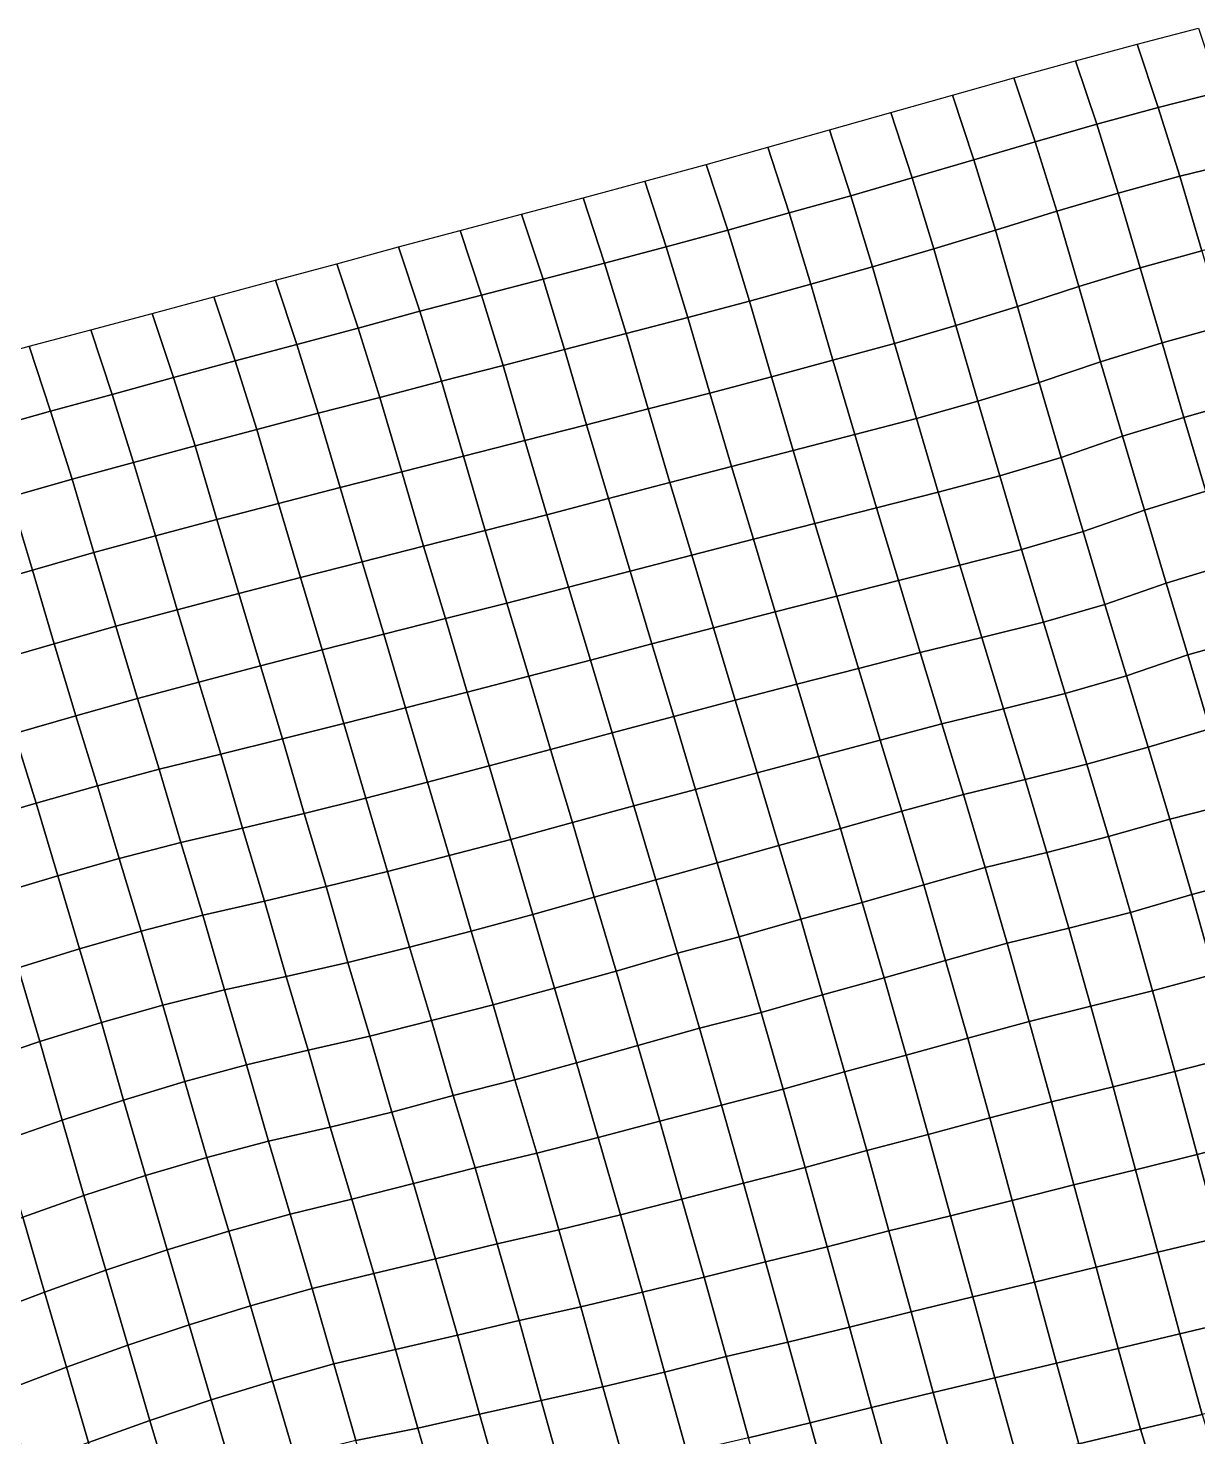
# Model space of a CAD drawing. Header units: metres. Extents: x -3.3 to 4.89, y 0.03 to 5.41.
# Drawn here: x -1.735 to 0.741, y 1.567 to 4.551 of the extents above; entities that cross this region are included whole.
import ezdxf

# ---------------------------------------------------------------- set-up
doc = ezdxf.new("R2010")
doc.units = ezdxf.units.M

msp = doc.modelspace()

# ---------------------------------------------------------------- linework, layer by layer
at = {"layer": 'A2'}
for points in [[(0.61264, 4.51692, -7.02359), (0.74304, 4.55098, -7.05028), (0.78814, 4.41581, -7.0104), (0.65768, 4.38278, -6.98243)], [(0.4823, 4.48174, -6.9983), (0.61264, 4.51692, -7.02359), (0.65768, 4.38278, -6.98243), (0.52735, 4.34743, -6.95735)], [(0.35202, 4.44552, -6.97428), (0.4823, 4.48174, -6.9983), (0.52735, 4.34743, -6.95735), (0.39712, 4.3101, -6.93472)], [(0.22174, 4.40923, -6.95038), (0.35202, 4.44552, -6.97428), (0.39712, 4.3101, -6.93472), (0.26693, 4.27225, -6.91274)], [(0.09148, 4.3725, -6.92701), (0.22174, 4.40923, -6.95038), (0.26693, 4.27225, -6.91274), (0.13675, 4.23397, -6.8913)], [(0.65768, 4.38278, -6.98243), (0.78814, 4.41581, -7.0104), (0.83383, 4.26955, -6.98432), (0.70334, 4.23712, -6.9556)], [(-0.03875, 4.33534, -6.90417), (0.09148, 4.3725, -6.92701), (0.13675, 4.23397, -6.8913), (0.00656, 4.19613, -6.86932)], [(0.52735, 4.34743, -6.95735), (0.65768, 4.38278, -6.98243), (0.70334, 4.23712, -6.9556), (0.57302, 4.2016, -6.93073)], [(-0.16902, 4.2987, -6.8807), (-0.03875, 4.33534, -6.90417), (0.00656, 4.19613, -6.86932), (-0.1237, 4.15949, -6.84584)], [(0.39712, 4.3101, -6.93472), (0.52735, 4.34743, -6.95735), (0.57302, 4.2016, -6.93073), (0.44286, 4.16298, -6.90971)], [(-0.29928, 4.26205, -6.85722), (-0.16902, 4.2987, -6.8807), (-0.1237, 4.15949, -6.84584), (-0.25397, 4.12284, -6.82236)], [(0.26693, 4.27225, -6.91274), (0.39712, 4.3101, -6.93472), (0.44286, 4.16298, -6.90971), (0.31278, 4.12298, -6.89041)], [(0.13675, 4.23397, -6.8913), (0.26693, 4.27225, -6.91274), (0.31278, 4.12298, -6.89041), (0.18268, 4.08333, -6.87068)], [(0.70334, 4.23712, -6.9556), (0.83383, 4.26955, -6.98432), (0.88016, 4.11134, -6.97311), (0.74965, 4.07934, -6.94386)], [(-0.4296, 4.22653, -6.83235), (-0.29928, 4.26205, -6.85722), (-0.25397, 4.12284, -6.82236), (-0.38431, 4.08766, -6.79707)], [(-0.55995, 4.19161, -6.80673), (-0.4296, 4.22653, -6.83235), (-0.38431, 4.08766, -6.79707), (-0.51468, 4.05308, -6.77102)], [(0.00656, 4.19613, -6.86932), (0.13675, 4.23397, -6.8913), (0.18268, 4.08333, -6.87068), (0.0525, 4.04522, -6.84902)], [(0.57302, 4.2016, -6.93073), (0.70334, 4.23712, -6.9556), (0.74965, 4.07934, -6.94386), (0.61934, 4.04347, -6.91941)], [(-0.69033, 4.15711, -6.78058), (-0.55995, 4.19161, -6.80673), (-0.51468, 4.05308, -6.77102), (-0.64508, 4.01902, -6.74434)], [(-0.1237, 4.15949, -6.84584), (0.00656, 4.19613, -6.86932), (0.0525, 4.04522, -6.84902), (-0.07779, 4.00901, -6.825)], [(0.44286, 4.16298, -6.90971), (0.57302, 4.2016, -6.93073), (0.61934, 4.04347, -6.91941), (0.48926, 4.00356, -6.9)], [(-0.82071, 4.12262, -6.75443), (-0.69033, 4.15711, -6.78058), (-0.64508, 4.01902, -6.74434), (-0.77549, 3.98513, -6.71743)], [(-0.25397, 4.12284, -6.82236), (-0.1237, 4.15949, -6.84584), (-0.07779, 4.00901, -6.825), (-0.20808, 3.97289, -6.80088)], [(0.31278, 4.12298, -6.89041), (0.44286, 4.16298, -6.90971), (0.48926, 4.00356, -6.9), (0.35929, 3.96141, -6.88337)], [(-0.95107, 4.08796, -6.72849), (-0.82071, 4.12262, -6.75443), (-0.77549, 3.98513, -6.71743), (-0.90589, 3.95115, -6.69064)], [(-0.38431, 4.08766, -6.79707), (-0.25397, 4.12284, -6.82236), (-0.20808, 3.97289, -6.80088), (-0.33845, 3.93822, -6.77495)], [(0.18268, 4.08333, -6.87068), (0.31278, 4.12298, -6.89041), (0.35929, 3.96141, -6.88337), (0.22923, 3.92107, -6.8645)], [(-1.08137, 4.052, -6.70416), (-0.95107, 4.08796, -6.72849), (-0.90589, 3.95115, -6.69064), (-1.03622, 3.9158, -6.66556)], [(-0.51468, 4.05308, -6.77102), (-0.38431, 4.08766, -6.79707), (-0.33845, 3.93822, -6.77495), (-0.46884, 3.90407, -6.74837)], [(0.0525, 4.04522, -6.84902), (0.18268, 4.08333, -6.87068), (0.22923, 3.92107, -6.8645), (0.09903, 3.88323, -6.84252)], [(0.61934, 4.04347, -6.91941), (0.74965, 4.07934, -6.94386), (0.79601, 3.92044, -6.9335), (0.66573, 3.88414, -6.9096)], [(-1.21172, 4.01691, -6.67875), (-1.08137, 4.052, -6.70416), (-1.03622, 3.9158, -6.66556), (-1.16659, 3.88122, -6.63951)], [(-0.64508, 4.01902, -6.74434), (-0.51468, 4.05308, -6.77102), (-0.46884, 3.90407, -6.74837), (-0.59925, 3.87018, -6.72146)], [(-0.07779, 4.00901, -6.825), (0.0525, 4.04522, -6.84902), (0.09903, 3.88323, -6.84252), (-0.03129, 3.8477, -6.81765)], [(0.48926, 4.00356, -6.9), (0.61934, 4.04347, -6.91941), (0.66573, 3.88414, -6.9096), (0.53564, 3.84431, -6.89008)], [(-1.34206, 3.98173, -6.65346), (-1.21172, 4.01691, -6.67875), (-1.16659, 3.88122, -6.63951), (-1.29694, 3.84613, -6.61411)], [(-0.77549, 3.98513, -6.71743), (-0.64508, 4.01902, -6.74434), (-0.59925, 3.87018, -6.72146), (-0.72968, 3.83663, -6.69414)], [(-0.20808, 3.97289, -6.80088), (-0.07779, 4.00901, -6.825), (-0.03129, 3.8477, -6.81765), (-0.16162, 3.81226, -6.79267)], [(0.35929, 3.96141, -6.88337), (0.48926, 4.00356, -6.9), (0.53564, 3.84431, -6.89008), (0.40577, 3.80045, -6.87559)], [(-1.4724, 3.94663, -6.62805), (-1.34206, 3.98173, -6.65346), (-1.29694, 3.84613, -6.61411), (-1.42727, 3.81069, -6.58913)], [(-0.90589, 3.95115, -6.69064), (-0.77549, 3.98513, -6.71743), (-0.72968, 3.83663, -6.69414), (-0.86012, 3.80335, -6.66649)], [(-0.33845, 3.93822, -6.77495), (-0.20808, 3.97289, -6.80088), (-0.16162, 3.81226, -6.79267), (-0.29201, 3.77812, -6.76609)], [(-1.60276, 3.91171, -6.60243), (-1.4724, 3.94663, -6.62805), (-1.42727, 3.81069, -6.58913), (-1.55759, 3.77525, -6.56416)], [(-1.03622, 3.9158, -6.66556), (-0.90589, 3.95115, -6.69064), (-0.86012, 3.80335, -6.66649), (-0.9905, 3.76885, -6.64033)], [(0.22923, 3.92107, -6.8645), (0.35929, 3.96141, -6.88337), (0.40577, 3.80045, -6.87559), (0.27567, 3.7608, -6.85586)], [(-1.73312, 3.87705, -6.5765), (-1.60276, 3.91171, -6.60243), (-1.55759, 3.77525, -6.56416), (-1.68791, 3.73973, -6.53929)], [(-1.16659, 3.88122, -6.63951), (-1.03622, 3.9158, -6.66556), (-0.9905, 3.76885, -6.64033), (-1.12091, 3.73513, -6.61322)], [(-0.46884, 3.90407, -6.74837), (-0.33845, 3.93822, -6.77495), (-0.29201, 3.77812, -6.76609), (-0.42243, 3.74431, -6.73908)], [(0.09903, 3.88323, -6.84252), (0.22923, 3.92107, -6.8645), (0.27567, 3.7608, -6.85586), (0.14539, 3.72441, -6.83206)], [(0.66573, 3.88414, -6.9096), (0.79601, 3.92044, -6.9335), (0.84228, 3.76351, -6.92069), (0.71203, 3.72653, -6.89764)], [(-1.29694, 3.84613, -6.61411), (-1.16659, 3.88122, -6.63951), (-1.12091, 3.73513, -6.61322), (-1.2513, 3.70081, -6.58685)], [(-0.59925, 3.87018, -6.72146), (-0.46884, 3.90407, -6.74837), (-0.42243, 3.74431, -6.73908), (-0.55285, 3.71076, -6.71175)], [(-0.03129, 3.8477, -6.81765), (0.09903, 3.88323, -6.84252), (0.14539, 3.72441, -6.83206), (0.01499, 3.69052, -6.80516)], [(0.53564, 3.84431, -6.89008), (0.66573, 3.88414, -6.9096), (0.71203, 3.72653, -6.89764), (0.58196, 3.68644, -6.87844)], [(-1.86344, 3.84135, -6.55184), (-1.73312, 3.87705, -6.5765), (-1.68791, 3.73973, -6.53929), (-1.81817, 3.70291, -6.51603)], [(-0.72968, 3.83663, -6.69414), (-0.59925, 3.87018, -6.72146), (-0.55285, 3.71076, -6.71175), (-0.6833, 3.67748, -6.6841)], [(-1.42727, 3.81069, -6.58913), (-1.29694, 3.84613, -6.61411), (-1.2513, 3.70081, -6.58685), (-1.38166, 3.66606, -6.56102)], [(-0.86012, 3.80335, -6.66649), (-0.72968, 3.83663, -6.69414), (-0.6833, 3.67748, -6.6841), (-0.81376, 3.64462, -6.65592)], [(-0.16162, 3.81226, -6.79267), (-0.03129, 3.8477, -6.81765), (0.01499, 3.69052, -6.80516), (-0.11541, 3.65637, -6.77858)], [(0.40577, 3.80045, -6.87559), (0.53564, 3.84431, -6.89008), (0.58196, 3.68644, -6.87844), (0.45214, 3.64155, -6.86524)], [(-1.55759, 3.77525, -6.56416), (-1.42727, 3.81069, -6.58913), (-1.38166, 3.66606, -6.56102), (-1.51201, 3.63097, -6.53562)], [(-0.9905, 3.76885, -6.64033), (-0.86012, 3.80335, -6.66649), (-0.81376, 3.64462, -6.65592), (-0.94417, 3.61081, -6.62891)], [(-0.29201, 3.77812, -6.76609), (-0.16162, 3.81226, -6.79267), (-0.11541, 3.65637, -6.77858), (-0.24581, 3.62231, -6.75189)], [(0.27567, 3.7608, -6.85586), (0.40577, 3.80045, -6.87559), (0.45214, 3.64155, -6.86524), (0.32201, 3.6025, -6.84475)], [(-1.68791, 3.73973, -6.53929), (-1.55759, 3.77525, -6.56416), (-1.51201, 3.63097, -6.53562), (-1.64233, 3.59544, -6.51075)], [(-1.12091, 3.73513, -6.61322), (-0.9905, 3.76885, -6.64033), (-0.94417, 3.61081, -6.62891), (-1.07462, 3.57769, -6.60105)], [(-0.42243, 3.74431, -6.73908), (-0.29201, 3.77812, -6.76609), (-0.24581, 3.62231, -6.75189), (-0.37622, 3.58851, -6.72488)], [(0.14539, 3.72441, -6.83206), (0.27567, 3.7608, -6.85586), (0.32201, 3.6025, -6.84475), (0.19164, 3.56775, -6.81892)], [(0.71203, 3.72653, -6.89764), (0.84228, 3.76351, -6.92069), (0.88852, 3.60685, -6.90756), (0.75827, 3.57003, -6.88429)], [(-1.81817, 3.70291, -6.51603), (-1.68791, 3.73973, -6.53929), (-1.64233, 3.59544, -6.51075), (-1.77257, 3.55837, -6.48781)], [(-1.2513, 3.70081, -6.58685), (-1.12091, 3.73513, -6.61322), (-1.07462, 3.57769, -6.60105), (-1.20504, 3.54398, -6.57393)], [(-0.55285, 3.71076, -6.71175), (-0.42243, 3.74431, -6.73908), (-0.37622, 3.58851, -6.72488), (-0.50662, 3.55436, -6.6983)], [(-1.38166, 3.66606, -6.56102), (-1.2513, 3.70081, -6.58685), (-1.20504, 3.54398, -6.57393), (-1.33544, 3.50983, -6.54735)], [(-0.6833, 3.67748, -6.6841), (-0.55285, 3.71076, -6.71175), (-0.50662, 3.55436, -6.6983), (-0.63702, 3.52038, -6.6715)], [(0.01499, 3.69052, -6.80516), (0.14539, 3.72441, -6.83206), (0.19164, 3.56775, -6.81892), (0.06118, 3.5348, -6.79084)], [(0.58196, 3.68644, -6.87844), (0.71203, 3.72653, -6.89764), (0.75827, 3.57003, -6.88429), (0.62821, 3.52969, -6.86541)], [(-0.81376, 3.64462, -6.65592), (-0.6833, 3.67748, -6.6841), (-0.63702, 3.52038, -6.6715), (-0.76745, 3.48683, -6.64418)], [(-0.11541, 3.65637, -6.77858), (0.01499, 3.69052, -6.80516), (0.06118, 3.5348, -6.79084), (-0.06927, 3.50169, -6.76298)], [(0.45214, 3.64155, -6.86524), (0.58196, 3.68644, -6.87844), (0.62821, 3.52969, -6.86541), (0.4984, 3.48454, -6.85253)], [(-1.51201, 3.63097, -6.53562), (-1.38166, 3.66606, -6.56102), (-1.33544, 3.50983, -6.54735), (-1.46581, 3.47525, -6.52131)], [(-0.94417, 3.61081, -6.62891), (-0.81376, 3.64462, -6.65592), (-0.76745, 3.48683, -6.64418), (-0.89789, 3.45346, -6.61663)], [(-0.24581, 3.62231, -6.75189), (-0.11541, 3.65637, -6.77858), (-0.06927, 3.50169, -6.76298), (-0.19971, 3.4684, -6.73533)], [(0.32201, 3.6025, -6.84475), (0.45214, 3.64155, -6.86524), (0.4984, 3.48454, -6.85253), (0.36822, 3.44652, -6.83076)], [(-1.64233, 3.59544, -6.51075), (-1.51201, 3.63097, -6.53562), (-1.46581, 3.47525, -6.52131), (-1.59615, 3.43998, -6.49612)], [(-1.07462, 3.57769, -6.60105), (-0.94417, 3.61081, -6.62891), (-0.89789, 3.45346, -6.61663), (-1.02836, 3.42069, -6.58834)], [(-0.37622, 3.58851, -6.72488), (-0.24581, 3.62231, -6.75189), (-0.19971, 3.4684, -6.73533), (-0.33013, 3.43468, -6.70821)], [(-1.77257, 3.55837, -6.48781), (-1.64233, 3.59544, -6.51075), (-1.59615, 3.43998, -6.49612), (-1.72638, 3.40291, -6.47317)], [(-0.50662, 3.55436, -6.6983), (-0.37622, 3.58851, -6.72488), (-0.33013, 3.43468, -6.70821), (-0.46051, 3.40036, -6.68185)], [(0.19164, 3.56775, -6.81892), (0.32201, 3.6025, -6.84475), (0.36822, 3.44652, -6.83076), (0.23778, 3.41306, -6.80333)], [(-1.9028, 3.52113, -6.46508), (-1.77257, 3.55837, -6.48781), (-1.72638, 3.40291, -6.47317), (-1.8566, 3.36541, -6.45077)], [(-1.20504, 3.54398, -6.57393), (-1.07462, 3.57769, -6.60105), (-1.02836, 3.42069, -6.58834), (-1.15879, 3.38731, -6.5608)], [(-0.63702, 3.52038, -6.6715), (-0.50662, 3.55436, -6.6983), (-0.46051, 3.40036, -6.68185), (-0.59092, 3.36647, -6.65495)], [(0.06118, 3.5348, -6.79084), (0.19164, 3.56775, -6.81892), (0.23778, 3.41306, -6.80333), (0.10729, 3.38072, -6.7745)], [(0.62821, 3.52969, -6.86541), (0.75827, 3.57003, -6.88429), (0.80445, 3.41474, -6.86945), (0.67432, 3.37552, -6.84918)], [(-1.33544, 3.50983, -6.54735), (-1.20504, 3.54398, -6.57393), (-1.15879, 3.38731, -6.5608), (-1.2892, 3.35342, -6.5339)], [(-0.06927, 3.50169, -6.76298), (0.06118, 3.5348, -6.79084), (0.10729, 3.38072, -6.7745), (-0.02317, 3.34777, -6.74642)], [(0.4984, 3.48454, -6.85253), (0.62821, 3.52969, -6.86541), (0.67432, 3.37552, -6.84918), (0.54452, 3.33028, -6.8364)], [(-1.46581, 3.47525, -6.52131), (-1.33544, 3.50983, -6.54735), (-1.2892, 3.35342, -6.5339), (-1.41959, 3.3191, -6.50753)], [(-0.76745, 3.48683, -6.64418), (-0.63702, 3.52038, -6.6715), (-0.59092, 3.36647, -6.65495), (-0.72137, 3.33326, -6.62719)], [(-0.19971, 3.4684, -6.73533), (-0.06927, 3.50169, -6.76298), (-0.02317, 3.34777, -6.74642), (-0.15362, 3.31474, -6.71845)], [(-1.59615, 3.43998, -6.49612), (-1.46581, 3.47525, -6.52131), (-1.41959, 3.3191, -6.50753), (-1.54994, 3.28409, -6.48202)], [(-0.89789, 3.45346, -6.61663), (-0.76745, 3.48683, -6.64418), (-0.72137, 3.33326, -6.62719), (-0.85182, 3.30023, -6.59922)], [(-0.33013, 3.43468, -6.70821), (-0.19971, 3.4684, -6.73533), (-0.15362, 3.31474, -6.71845), (-0.28404, 3.28094, -6.69144)], [(0.36822, 3.44652, -6.83076), (0.4984, 3.48454, -6.85253), (0.54452, 3.33028, -6.8364), (0.4143, 3.29295, -6.81378)], [(-1.72638, 3.40291, -6.47317), (-1.59615, 3.43998, -6.49612), (-1.54994, 3.28409, -6.48202), (-1.68018, 3.24702, -6.45908)], [(-1.02836, 3.42069, -6.58834), (-0.89789, 3.45346, -6.61663), (-0.85182, 3.30023, -6.59922), (-0.98228, 3.2672, -6.57125)], [(-0.46051, 3.40036, -6.68185), (-0.33013, 3.43468, -6.70821), (-0.28404, 3.28094, -6.69144), (-0.41442, 3.24653, -6.66518)], [(0.23778, 3.41306, -6.80333), (0.36822, 3.44652, -6.83076), (0.4143, 3.29295, -6.81378), (0.28383, 3.26018, -6.78549)], [(-1.8566, 3.36541, -6.45077), (-1.72638, 3.40291, -6.47317), (-1.68018, 3.24702, -6.45908), (-1.81038, 3.20934, -6.43688)], [(-1.15879, 3.38731, -6.5608), (-1.02836, 3.42069, -6.58834), (-0.98228, 3.2672, -6.57125), (-1.11272, 3.23383, -6.5437)], [(0.10729, 3.38072, -6.7745), (0.23778, 3.41306, -6.80333), (0.28383, 3.26018, -6.78549), (0.15332, 3.22818, -6.75623)], [(0.67432, 3.37552, -6.84918), (0.80445, 3.41474, -6.86945), (0.85057, 3.26048, -6.85332), (0.72034, 3.22315, -6.83069)], [(-1.2892, 3.35342, -6.5339), (-1.15879, 3.38731, -6.5608), (-1.11272, 3.23383, -6.5437), (-1.24313, 3.19994, -6.5168)], [(-0.59092, 3.36647, -6.65495), (-0.46051, 3.40036, -6.68185), (-0.41442, 3.24653, -6.66518), (-0.5448, 3.21221, -6.63882)], [(-0.02317, 3.34777, -6.74642), (0.10729, 3.38072, -6.7745), (0.15332, 3.22818, -6.75623), (0.0229, 3.19454, -6.72901)], [(0.54452, 3.33028, -6.8364), (0.67432, 3.37552, -6.84918), (0.72034, 3.22315, -6.83069), (0.5905, 3.17869, -6.81695)], [(-1.41959, 3.3191, -6.50753), (-1.2892, 3.35342, -6.5339), (-1.24313, 3.19994, -6.5168), (-1.37351, 3.16562, -6.49044)], [(-0.72137, 3.33326, -6.62719), (-0.59092, 3.36647, -6.65495), (-0.5448, 3.21221, -6.63882), (-0.67522, 3.1784, -6.61181)], [(-0.15362, 3.31474, -6.71845), (-0.02317, 3.34777, -6.74642), (0.0229, 3.19454, -6.72901), (-0.10753, 3.161, -6.70168)], [(-1.54994, 3.28409, -6.48202), (-1.41959, 3.3191, -6.50753), (-1.37351, 3.16562, -6.49044), (-1.50387, 3.13086, -6.4646)], [(-0.85182, 3.30023, -6.59922), (-0.72137, 3.33326, -6.62719), (-0.67522, 3.1784, -6.61181), (-0.80563, 3.1446, -6.5848)], [(-0.28404, 3.28094, -6.69144), (-0.15362, 3.31474, -6.71845), (-0.10753, 3.161, -6.70168), (-0.23795, 3.12728, -6.67456)], [(0.4143, 3.29295, -6.81378), (0.54452, 3.33028, -6.8364), (0.5905, 3.17869, -6.81695), (0.46026, 3.14162, -6.79401)], [(-1.68018, 3.24702, -6.45908), (-1.54994, 3.28409, -6.48202), (-1.50387, 3.13086, -6.4646), (-1.63415, 3.09457, -6.4407)], [(-0.98228, 3.2672, -6.57125), (-0.85182, 3.30023, -6.59922), (-0.80563, 3.1446, -6.5848), (-0.93606, 3.11114, -6.55736)], [(0.28383, 3.26018, -6.78549), (0.4143, 3.29295, -6.81378), (0.46026, 3.14162, -6.79401), (0.32979, 3.10893, -6.76561)], [(-1.11272, 3.23383, -6.5437), (-0.98228, 3.2672, -6.57125), (-0.93606, 3.11114, -6.55736), (-1.06651, 3.07802, -6.5295)], [(-0.41442, 3.24653, -6.66518), (-0.28404, 3.28094, -6.69144), (-0.23795, 3.12728, -6.67456), (-0.36832, 3.0927, -6.64852)], [(0.15332, 3.22818, -6.75623), (0.28383, 3.26018, -6.78549), (0.32979, 3.10893, -6.76561), (0.19927, 3.07702, -6.73625)], [(0.72034, 3.22315, -6.83069), (0.85057, 3.26048, -6.85332), (0.89685, 3.10322, -6.84093), (0.76659, 3.06649, -6.81756)], [(-1.81038, 3.20934, -6.43688), (-1.68018, 3.24702, -6.45908), (-1.63415, 3.09457, -6.4407), (-1.76437, 3.05706, -6.41829)], [(-1.24313, 3.19994, -6.5168), (-1.11272, 3.23383, -6.5437), (-1.06651, 3.07802, -6.5295), (-1.19699, 3.04533, -6.5011)], [(-0.5448, 3.21221, -6.63882), (-0.41442, 3.24653, -6.66518), (-0.36832, 3.0927, -6.64852), (-0.49868, 3.05795, -6.62269)], [(0.0229, 3.19454, -6.72901), (0.15332, 3.22818, -6.75623), (0.19927, 3.07702, -6.73625), (0.0689, 3.04244, -6.7102)], [(0.5905, 3.17869, -6.81695), (0.72034, 3.22315, -6.83069), (0.76659, 3.06649, -6.81756), (0.63643, 3.02804, -6.79633)], [(-1.37351, 3.16562, -6.49044), (-1.24313, 3.19994, -6.5168), (-1.19699, 3.04533, -6.5011), (-1.32748, 3.01299, -6.47227)], [(-0.67522, 3.1784, -6.61181), (-0.5448, 3.21221, -6.63882), (-0.49868, 3.05795, -6.62269), (-0.62904, 3.02311, -6.59696)], [(-0.10753, 3.161, -6.70168), (0.0229, 3.19454, -6.72901), (0.0689, 3.04244, -6.7102), (-0.06147, 3.00777, -6.68427)], [(-1.50387, 3.13086, -6.4646), (-1.37351, 3.16562, -6.49044), (-1.32748, 3.01299, -6.47227), (-1.45799, 2.98091, -6.44313)], [(-0.80563, 3.1446, -6.5848), (-0.67522, 3.1784, -6.61181), (-0.62904, 3.02311, -6.59696), (-0.75939, 2.98802, -6.57156)], [(0.46026, 3.14162, -6.79401), (0.5905, 3.17869, -6.81695), (0.63643, 3.02804, -6.79633), (0.50613, 2.99209, -6.772)], [(-0.93606, 3.11114, -6.55736), (-0.80563, 3.1446, -6.5848), (-0.75939, 2.98802, -6.57156), (-0.88977, 2.95361, -6.5453)], [(-0.23795, 3.12728, -6.67456), (-0.10753, 3.161, -6.70168), (-0.06147, 3.00777, -6.68427), (-0.19185, 2.97337, -6.65801)], [(0.32979, 3.10893, -6.76561), (0.46026, 3.14162, -6.79401), (0.50613, 2.99209, -6.772), (0.37564, 2.95957, -6.74338)], [(-1.63415, 3.09457, -6.4407), (-1.50387, 3.13086, -6.4646), (-1.45799, 2.98091, -6.44313), (-1.58835, 2.94616, -6.41729)], [(-1.06651, 3.07802, -6.5295), (-0.93606, 3.11114, -6.55736), (-0.88977, 2.95361, -6.5453), (-1.02019, 2.91998, -6.51808)], [(-0.36832, 3.0927, -6.64852), (-0.23795, 3.12728, -6.67456), (-0.19185, 2.97337, -6.65801), (-0.3222, 2.93836, -6.6325)], [(0.19927, 3.07702, -6.73625), (0.32979, 3.10893, -6.76561), (0.37564, 2.95957, -6.74338), (0.24513, 2.92766, -6.71402)], [(-1.76437, 3.05706, -6.41829), (-1.63415, 3.09457, -6.4407), (-1.58835, 2.94616, -6.41729), (-1.71861, 2.90951, -6.39382)], [(-1.19699, 3.04533, -6.5011), (-1.06651, 3.07802, -6.5295), (-1.02019, 2.91998, -6.51808), (-1.15067, 2.88738, -6.48957)], [(-0.49868, 3.05795, -6.62269), (-0.36832, 3.0927, -6.64852), (-0.3222, 2.93836, -6.6325), (-0.45254, 2.90326, -6.60709)], [(0.0689, 3.04244, -6.7102), (0.19927, 3.07702, -6.73625), (0.24513, 2.92766, -6.71402), (0.11481, 2.89213, -6.68915)], [(-1.8946, 3.01982, -6.39556), (-1.76437, 3.05706, -6.41829), (-1.71861, 2.90951, -6.39382), (-1.84877, 2.87098, -6.37269)], [(-1.32748, 3.01299, -6.47227), (-1.19699, 3.04533, -6.5011), (-1.15067, 2.88738, -6.48957), (-1.28122, 2.85607, -6.45946)], [(-0.62904, 3.02311, -6.59696), (-0.49868, 3.05795, -6.62269), (-0.45254, 2.90326, -6.60709), (-0.58288, 2.86808, -6.5818)], [(0.63643, 3.02804, -6.79633), (0.76659, 3.06649, -6.81756), (0.8129, 2.90871, -6.80582), (0.68248, 2.87507, -6.77859)], [(-0.75939, 2.98802, -6.57156), (-0.62904, 3.02311, -6.59696), (-0.58288, 2.86808, -6.5818), (-0.7132, 2.83256, -6.55693)], [(-0.06147, 3.00777, -6.68427), (0.0689, 3.04244, -6.7102), (0.11481, 2.89213, -6.68915), (-0.01546, 2.85566, -6.66546)], [(0.50613, 2.99209, -6.772), (0.63643, 3.02804, -6.79633), (0.68248, 2.87507, -6.77859), (0.5522, 2.8386, -6.7549)], [(-1.45799, 2.98091, -6.44313), (-1.32748, 3.01299, -6.47227), (-1.28122, 2.85607, -6.45946), (-1.41182, 2.82579, -6.42807)], [(-0.88977, 2.95361, -6.5453), (-0.75939, 2.98802, -6.57156), (-0.7132, 2.83256, -6.55693), (-0.84358, 2.79806, -6.53077)], [(-0.19185, 2.97337, -6.65801), (-0.06147, 3.00777, -6.68427), (-0.01546, 2.85566, -6.66546), (-0.14575, 2.81945, -6.64145)], [(0.37564, 2.95957, -6.74338), (0.50613, 2.99209, -6.772), (0.5522, 2.8386, -6.7549), (0.42179, 2.8048, -6.72789)], [(-1.58835, 2.94616, -6.41729), (-1.45799, 2.98091, -6.44313), (-1.41182, 2.82579, -6.42807), (-1.54224, 2.79207, -6.40095)], [(-0.3222, 2.93836, -6.6325), (-0.19185, 2.97337, -6.65801), (-0.14575, 2.81945, -6.64145), (-0.27603, 2.78315, -6.61754)], [(0.24513, 2.92766, -6.71402), (0.37564, 2.95957, -6.74338), (0.42179, 2.8048, -6.72789), (0.29128, 2.77288, -6.69853)], [(-1.71861, 2.90951, -6.39382), (-1.58835, 2.94616, -6.41729), (-1.54224, 2.79207, -6.40095), (-1.67251, 2.75551, -6.37737)], [(-1.02019, 2.91998, -6.51808), (-0.88977, 2.95361, -6.5453), (-0.84358, 2.79806, -6.53077), (-0.97402, 2.76469, -6.50323)], [(-0.45254, 2.90326, -6.60709), (-0.3222, 2.93836, -6.6325), (-0.27603, 2.78315, -6.61754), (-0.40631, 2.74694, -6.59353)], [(0.11481, 2.89213, -6.68915), (0.24513, 2.92766, -6.71402), (0.29128, 2.77288, -6.69853), (0.161, 2.7365, -6.67473)], [(-1.84877, 2.87098, -6.37269), (-1.71861, 2.90951, -6.39382), (-1.67251, 2.75551, -6.37737), (-1.80264, 2.71655, -6.35678)], [(-1.15067, 2.88738, -6.48957), (-1.02019, 2.91998, -6.51808), (-0.97402, 2.76469, -6.50323), (-1.10451, 2.73235, -6.4744)], [(-0.58288, 2.86808, -6.5818), (-0.45254, 2.90326, -6.60709), (-0.40631, 2.74694, -6.59353), (-0.53658, 2.71038, -6.56995)], [(0.68248, 2.87507, -6.77859), (0.8129, 2.90871, -6.80582), (0.85923, 2.75041, -6.79472), (0.72888, 2.71557, -6.76899)], [(-1.28122, 2.85607, -6.45946), (-1.15067, 2.88738, -6.48957), (-1.10451, 2.73235, -6.4744), (-1.23508, 2.70138, -6.44387)], [(-0.7132, 2.83256, -6.55693), (-0.58288, 2.86808, -6.5818), (-0.53658, 2.71038, -6.56995), (-0.66683, 2.67348, -6.54679)], [(-0.01546, 2.85566, -6.66546), (0.11481, 2.89213, -6.68915), (0.161, 2.7365, -6.67473), (0.03078, 2.69908, -6.65222)], [(0.5522, 2.8386, -6.7549), (0.68248, 2.87507, -6.77859), (0.72888, 2.71557, -6.76899), (0.59868, 2.67772, -6.74701)], [(-1.41182, 2.82579, -6.42807), (-1.28122, 2.85607, -6.45946), (-1.23508, 2.70138, -6.44387), (-1.36571, 2.67162, -6.41183)], [(-0.14575, 2.81945, -6.64145), (-0.01546, 2.85566, -6.66546), (0.03078, 2.69908, -6.65222), (-0.09952, 2.66322, -6.62778)], [(0.42179, 2.8048, -6.72789), (0.5522, 2.8386, -6.7549), (0.59868, 2.67772, -6.74701), (0.46822, 2.64469, -6.71904)], [(-1.54224, 2.79207, -6.40095), (-1.41182, 2.82579, -6.42807), (-1.36571, 2.67162, -6.41183), (-1.49613, 2.63798, -6.38461)], [(-0.84358, 2.79806, -6.53077), (-0.7132, 2.83256, -6.55693), (-0.66683, 2.67348, -6.54679), (-0.79714, 2.63779, -6.52213)], [(-0.27603, 2.78315, -6.61754), (-0.14575, 2.81945, -6.64145), (-0.09952, 2.66322, -6.62778), (-0.22978, 2.6264, -6.60452)], [(-1.67251, 2.75551, -6.37737), (-1.54224, 2.79207, -6.40095), (-1.49613, 2.63798, -6.38461), (-1.62636, 2.60074, -6.36188)], [(-0.97402, 2.76469, -6.50323), (-0.84358, 2.79806, -6.53077), (-0.79714, 2.63779, -6.52213), (-0.92755, 2.6039, -6.49523)], [(-0.40631, 2.74694, -6.59353), (-0.27603, 2.78315, -6.61754), (-0.22978, 2.6264, -6.60452), (-0.36011, 2.59114, -6.57933)], [(0.29128, 2.77288, -6.69853), (0.42179, 2.8048, -6.72789), (0.46822, 2.64469, -6.71904), (0.33772, 2.61261, -6.68989)], [(-1.80264, 2.71655, -6.35678), (-1.67251, 2.75551, -6.37737), (-1.62636, 2.60074, -6.36188), (-1.75643, 2.56057, -6.34279)], [(-1.10451, 2.73235, -6.4744), (-0.97402, 2.76469, -6.50323), (-0.92755, 2.6039, -6.49523), (-1.05805, 2.57173, -6.46619)], [(-0.53658, 2.71038, -6.56995), (-0.40631, 2.74694, -6.59353), (-0.36011, 2.59114, -6.57933), (-0.4903, 2.5532, -6.55745)], [(0.161, 2.7365, -6.67473), (0.29128, 2.77288, -6.69853), (0.33772, 2.61261, -6.68989), (0.20744, 2.57622, -6.66609)], [(0.72888, 2.71557, -6.76899), (0.85923, 2.75041, -6.79472), (0.90614, 2.58153, -6.79677), (0.77576, 2.54704, -6.77062)], [(-1.23508, 2.70138, -6.44387), (-1.10451, 2.73235, -6.4744), (-1.05805, 2.57173, -6.46619), (-1.18867, 2.54179, -6.43437)], [(0.03078, 2.69908, -6.65222), (0.161, 2.7365, -6.67473), (0.20744, 2.57622, -6.66609), (0.07722, 2.53889, -6.64347)], [(0.59868, 2.67772, -6.74701), (0.72888, 2.71557, -6.76899), (0.77576, 2.54704, -6.77062), (0.64543, 2.51169, -6.74554)], [(-1.36571, 2.67162, -6.41183), (-1.23508, 2.70138, -6.44387), (-1.18867, 2.54179, -6.43437), (-1.31939, 2.51375, -6.40019)], [(-0.66683, 2.67348, -6.54679), (-0.53658, 2.71038, -6.56995), (-0.4903, 2.5532, -6.55745), (-0.62059, 2.51708, -6.53333)], [(-0.09952, 2.66322, -6.62778), (0.03078, 2.69908, -6.65222), (0.07722, 2.53889, -6.64347), (-0.05309, 2.50311, -6.61892)], [(-1.49613, 2.63798, -6.38461), (-1.36571, 2.67162, -6.41183), (-1.31939, 2.51375, -6.40019), (-1.44989, 2.48149, -6.37126)], [(-0.79714, 2.63779, -6.52213), (-0.66683, 2.67348, -6.54679), (-0.62059, 2.51708, -6.53333), (-0.75093, 2.48181, -6.50814)], [(-0.22978, 2.6264, -6.60452), (-0.09952, 2.66322, -6.62778), (-0.05309, 2.50311, -6.61892), (-0.18333, 2.46612, -6.59587)], [(0.46822, 2.64469, -6.71904), (0.59868, 2.67772, -6.74701), (0.64543, 2.51169, -6.74554), (0.51495, 2.47917, -6.71693)], [(-1.62636, 2.60074, -6.36188), (-1.49613, 2.63798, -6.38461), (-1.44989, 2.48149, -6.37126), (-1.58015, 2.44485, -6.34778)], [(-0.92755, 2.6039, -6.49523), (-0.79714, 2.63779, -6.52213), (-0.75093, 2.48181, -6.50814), (-0.8814, 2.44912, -6.47974)], [(-0.36011, 2.59114, -6.57933), (-0.22978, 2.6264, -6.60452), (-0.18333, 2.46612, -6.59587), (-0.31375, 2.43241, -6.56876)], [(0.33772, 2.61261, -6.68989), (0.46822, 2.64469, -6.71904), (0.51495, 2.47917, -6.71693), (0.38445, 2.447, -6.68788)], [(-1.75643, 2.56057, -6.34279), (-1.62636, 2.60074, -6.36188), (-1.58015, 2.44485, -6.34778), (-1.71021, 2.40434, -6.32912)], [(-1.05805, 2.57173, -6.46619), (-0.92755, 2.6039, -6.49523), (-0.8814, 2.44912, -6.47974), (-1.01183, 2.41566, -6.45231)], [(0.20744, 2.57622, -6.66609), (0.33772, 2.61261, -6.68989), (0.38445, 2.447, -6.68788), (0.25412, 2.41165, -6.6628)], [(-1.18867, 2.54179, -6.43437), (-1.05805, 2.57173, -6.46619), (-1.01183, 2.41566, -6.45231), (-1.14246, 2.3859, -6.42027)], [(-0.4903, 2.5532, -6.55745), (-0.36011, 2.59114, -6.57933), (-0.31375, 2.43241, -6.56876), (-0.44404, 2.39619, -6.54475)], [(0.07722, 2.53889, -6.64347), (0.20744, 2.57622, -6.66609), (0.25412, 2.41165, -6.6628), (0.12384, 2.37518, -6.63911)], [(-1.88636, 2.51782, -6.32691), (-1.75643, 2.56057, -6.34279), (-1.71021, 2.40434, -6.32912), (-1.84007, 2.3603, -6.31484)], [(-1.31939, 2.51375, -6.40019), (-1.18867, 2.54179, -6.43437), (-1.14246, 2.3859, -6.42027), (-1.27303, 2.35502, -6.38963)], [(-0.62059, 2.51708, -6.53333), (-0.4903, 2.5532, -6.55745), (-0.44404, 2.39619, -6.54475), (-0.57426, 2.35886, -6.52213)], [(-0.05309, 2.50311, -6.61892), (0.07722, 2.53889, -6.64347), (0.12384, 2.37518, -6.63911), (-0.00649, 2.33991, -6.61392)], [(0.64543, 2.51169, -6.74554), (0.77576, 2.54704, -6.77062), (0.8229, 2.37386, -6.77803), (0.69245, 2.34057, -6.75038)], [(-1.44989, 2.48149, -6.37126), (-1.31939, 2.51375, -6.40019), (-1.27303, 2.35502, -6.38963), (-1.40335, 2.31941, -6.36486)], [(-0.75093, 2.48181, -6.50814), (-0.62059, 2.51708, -6.53333), (-0.57426, 2.35886, -6.52213), (-0.70456, 2.32291, -6.49779)], [(0.51495, 2.47917, -6.71693), (0.64543, 2.51169, -6.74554), (0.69245, 2.34057, -6.75038), (0.56194, 2.30858, -6.72112)], [(-1.58015, 2.44485, -6.34778), (-1.44989, 2.48149, -6.37126), (-1.40335, 2.31941, -6.36486), (-1.53347, 2.2801, -6.3447)], [(-0.8814, 2.44912, -6.47974), (-0.75093, 2.48181, -6.50814), (-0.70456, 2.32291, -6.49779), (-0.83502, 2.29005, -6.46961)], [(-0.18333, 2.46612, -6.59587), (-0.05309, 2.50311, -6.61892), (-0.00649, 2.33991, -6.61392), (-0.13675, 2.30318, -6.59055)], [(0.38445, 2.447, -6.68788), (0.51495, 2.47917, -6.71693), (0.56194, 2.30858, -6.72112), (0.43144, 2.2764, -6.69208)], [(-1.01183, 2.41566, -6.45231), (-0.8814, 2.44912, -6.47974), (-0.83502, 2.29005, -6.46961), (-0.96536, 2.25487, -6.44431)], [(-0.31375, 2.43241, -6.56876), (-0.18333, 2.46612, -6.59587), (-0.13675, 2.30318, -6.59055), (-0.26717, 2.26955, -6.56333)], [(0.25412, 2.41165, -6.6628), (0.38445, 2.447, -6.68788), (0.43144, 2.2764, -6.69208), (0.30104, 2.24234, -6.6654)], [(-1.71021, 2.40434, -6.32912), (-1.58015, 2.44485, -6.34778), (-1.53347, 2.2801, -6.3447), (-1.66342, 2.2377, -6.32839)], [(-0.44404, 2.39619, -6.54475), (-0.31375, 2.43241, -6.56876), (-0.26717, 2.26955, -6.56333), (-0.39759, 2.23583, -6.53621)], [(-1.84007, 2.3603, -6.31484), (-1.71021, 2.40434, -6.32912), (-1.66342, 2.2377, -6.32839), (-1.79324, 2.1928, -6.31519)], [(-1.14246, 2.3859, -6.42027), (-1.01183, 2.41566, -6.45231), (-0.96536, 2.25487, -6.44431), (-1.09588, 2.22304, -6.41484)], [(-0.57426, 2.35886, -6.52213), (-0.44404, 2.39619, -6.54475), (-0.39759, 2.23583, -6.53621), (-0.52796, 2.20125, -6.51017)], [(0.12384, 2.37518, -6.63911), (0.25412, 2.41165, -6.6628), (0.30104, 2.24234, -6.6654), (0.17069, 2.20742, -6.63978)], [(-1.27303, 2.35502, -6.38963), (-1.14246, 2.3859, -6.42027), (-1.09588, 2.22304, -6.41484), (-1.22651, 2.19328, -6.3828)], [(-0.70456, 2.32291, -6.49779), (-0.57426, 2.35886, -6.52213), (-0.52796, 2.20125, -6.51017), (-0.65838, 2.16753, -6.48305)], [(-0.00649, 2.33991, -6.61392), (0.12384, 2.37518, -6.63911), (0.17069, 2.20742, -6.63978), (0.04029, 2.17327, -6.6132)], [(0.69245, 2.34057, -6.75038), (0.8229, 2.37386, -6.77803), (0.87013, 2.1988, -6.78779), (0.73972, 2.16491, -6.76089)], [(-1.40335, 2.31941, -6.36486), (-1.27303, 2.35502, -6.38963), (-1.22651, 2.19328, -6.3828), (-1.35689, 2.15879, -6.35665)], [(-0.13675, 2.30318, -6.59055), (-0.00649, 2.33991, -6.61392), (0.04029, 2.17327, -6.6132), (-0.09002, 2.13766, -6.58844)], [(0.56194, 2.30858, -6.72112), (0.69245, 2.34057, -6.75038), (0.73972, 2.16491, -6.76089), (0.60922, 2.13274, -6.73185)], [(-1.53347, 2.2801, -6.3447), (-1.40335, 2.31941, -6.36486), (-1.35689, 2.15879, -6.35665), (-1.48705, 2.12017, -6.33563)], [(-0.83502, 2.29005, -6.46961), (-0.70456, 2.32291, -6.49779), (-0.65838, 2.16753, -6.48305), (-0.78896, 2.13674, -6.4523)], [(-0.26717, 2.26955, -6.56333), (-0.13675, 2.30318, -6.59055), (-0.09002, 2.13766, -6.58844), (-0.22047, 2.10446, -6.56068)], [(0.43144, 2.2764, -6.69208), (0.56194, 2.30858, -6.72112), (0.60922, 2.13274, -6.73185), (0.47872, 2.10056, -6.70281)], [(-1.66342, 2.2377, -6.32839), (-1.53347, 2.2801, -6.3447), (-1.48705, 2.12017, -6.33563), (-1.617, 2.07785, -6.31922)], [(-0.96536, 2.25487, -6.44431), (-0.83502, 2.29005, -6.46961), (-0.78896, 2.13674, -6.4523), (-0.9194, 2.10345, -6.42465)], [(-0.39759, 2.23583, -6.53621), (-0.26717, 2.26955, -6.56333), (-0.22047, 2.10446, -6.56068), (-0.35088, 2.07065, -6.53367)], [(0.30104, 2.24234, -6.6654), (0.43144, 2.2764, -6.69208), (0.47872, 2.10056, -6.70281), (0.34826, 2.06762, -6.67473)], [(-1.09588, 2.22304, -6.41484), (-0.96536, 2.25487, -6.44431), (-0.9194, 2.10345, -6.42465), (-1.04985, 2.07042, -6.39668)], [(0.17069, 2.20742, -6.63978), (0.30104, 2.24234, -6.6654), (0.34826, 2.06762, -6.67473), (0.21779, 2.03493, -6.64633)], [(-1.79324, 2.1928, -6.31519), (-1.66342, 2.2377, -6.32839), (-1.617, 2.07785, -6.31922), (-1.74679, 2.03244, -6.30665)], [(-1.22651, 2.19328, -6.3828), (-1.09588, 2.22304, -6.41484), (-1.04985, 2.07042, -6.39668), (-1.18039, 2.03885, -6.36689)], [(-0.52796, 2.20125, -6.51017), (-0.39759, 2.23583, -6.53621), (-0.35088, 2.07065, -6.53367), (-0.48133, 2.03745, -6.50591)], [(-1.35689, 2.15879, -6.35665), (-1.22651, 2.19328, -6.3828), (-1.18039, 2.03885, -6.36689), (-1.31068, 2.00281, -6.34266)], [(-0.65838, 2.16753, -6.48305), (-0.52796, 2.20125, -6.51017), (-0.48133, 2.03745, -6.50591), (-0.61183, 2.00528, -6.47687)], [(0.04029, 2.17327, -6.6132), (0.17069, 2.20742, -6.63978), (0.21779, 2.03493, -6.64633), (0.08726, 2.00319, -6.61675)], [(0.73972, 2.16491, -6.76089), (0.87013, 2.1988, -6.78779), (0.91752, 2.02089, -6.80108), (0.787, 1.98898, -6.77172)], [(-1.48705, 2.12017, -6.33563), (-1.35689, 2.15879, -6.35665), (-1.31068, 2.00281, -6.34266), (-1.44078, 1.96316, -6.32293)], [(-0.78896, 2.13674, -6.4523), (-0.65838, 2.16753, -6.48305), (-0.61183, 2.00528, -6.47687), (-0.74249, 1.97595, -6.4443)], [(-0.09002, 2.13766, -6.58844), (0.04029, 2.17327, -6.6132), (0.08726, 2.00319, -6.61675), (-0.04316, 1.96947, -6.58964)], [(0.60922, 2.13274, -6.73185), (0.73972, 2.16491, -6.76089), (0.787, 1.98898, -6.77172), (0.65642, 1.95836, -6.74076)], [(-1.617, 2.07785, -6.31922), (-1.48705, 2.12017, -6.33563), (-1.44078, 1.96316, -6.32293), (-1.57069, 1.91998, -6.30758)], [(-0.9194, 2.10345, -6.42465), (-0.78896, 2.13674, -6.4523), (-0.74249, 1.97595, -6.4443), (-0.87301, 1.9442, -6.41472)], [(-0.22047, 2.10446, -6.56068), (-0.09002, 2.13766, -6.58844), (-0.04316, 1.96947, -6.58964), (-0.17369, 1.93782, -6.55996)], [(0.47872, 2.10056, -6.70281), (0.60922, 2.13274, -6.73185), (0.65642, 1.95836, -6.74076), (0.5259, 1.92644, -6.71139)], [(-1.04985, 2.07042, -6.39668), (-0.9194, 2.10345, -6.42465), (-0.87301, 1.9442, -6.41472), (-1.00355, 1.91281, -6.38472)], [(-0.35088, 2.07065, -6.53367), (-0.22047, 2.10446, -6.56068), (-0.17369, 1.93782, -6.55996), (-0.30417, 1.90539, -6.53124)], [(0.34826, 2.06762, -6.67473), (0.47872, 2.10056, -6.70281), (0.5259, 1.92644, -6.71139), (0.39538, 1.8947, -6.68182)], [(-1.74679, 2.03244, -6.30665), (-1.617, 2.07785, -6.31922), (-1.57069, 1.91998, -6.30758), (-1.70043, 1.87362, -6.29619)], [(-1.18039, 2.03885, -6.36689), (-1.04985, 2.07042, -6.39668), (-1.00355, 1.91281, -6.38472), (-1.13408, 1.88115, -6.35504)], [(-0.48133, 2.03745, -6.50591), (-0.35088, 2.07065, -6.53367), (-0.30417, 1.90539, -6.53124), (-0.43467, 1.87313, -6.5023)], [(0.21779, 2.03493, -6.64633), (0.34826, 2.06762, -6.67473), (0.39538, 1.8947, -6.68182), (0.26484, 1.86331, -6.65181)], [(-1.87644, 1.98427, -6.29751), (-1.74679, 2.03244, -6.30665), (-1.70043, 1.87362, -6.29619), (-1.83002, 1.82451, -6.28823)], [(-1.31068, 2.00281, -6.34266), (-1.18039, 2.03885, -6.36689), (-1.13408, 1.88115, -6.35504), (-1.26435, 1.8446, -6.33145)], [(-0.61183, 2.00528, -6.47687), (-0.48133, 2.03745, -6.50591), (-0.43467, 1.87313, -6.5023), (-0.56523, 1.84208, -6.47187)], [(0.08726, 2.00319, -6.61675), (0.21779, 2.03493, -6.64633), (0.26484, 1.86331, -6.65181), (0.1343, 1.83174, -6.62202)], [(-1.44078, 1.96316, -6.32293), (-1.31068, 2.00281, -6.34266), (-1.26435, 1.8446, -6.33145), (-1.39442, 1.80434, -6.31247)], [(-0.74249, 1.97595, -6.4443), (-0.61183, 2.00528, -6.47687), (-0.56523, 1.84208, -6.47187), (-0.69593, 1.8136, -6.43823)], [(-0.04316, 1.96947, -6.58964), (0.08726, 2.00319, -6.61675), (0.1343, 1.83174, -6.62202), (0.00382, 1.79931, -6.5933)], [(-0.87301, 1.9442, -6.41472), (-0.74249, 1.97595, -6.4443), (-0.69593, 1.8136, -6.43823), (-0.82649, 1.78255, -6.4078)], [(0.65642, 1.95836, -6.74076), (0.787, 1.98898, -6.77172), (0.83412, 1.81615, -6.7787), (0.70355, 1.78527, -6.74806)], [(-1.57069, 1.91998, -6.30758), (-1.44078, 1.96316, -6.32293), (-1.39442, 1.80434, -6.31247), (-1.52431, 1.76082, -6.29755)], [(-1.00355, 1.91281, -6.38472), (-0.87301, 1.9442, -6.41472), (-0.82649, 1.78255, -6.4078), (-0.95708, 1.75193, -6.37683)], [(-0.17369, 1.93782, -6.55996), (-0.04316, 1.96947, -6.58964), (0.00382, 1.79931, -6.5933), (-0.1267, 1.76739, -6.56394)], [(0.5259, 1.92644, -6.71139), (0.65642, 1.95836, -6.74076), (0.70355, 1.78527, -6.74806), (0.57301, 1.75387, -6.71805)], [(-1.70043, 1.87362, -6.29619), (-1.57069, 1.91998, -6.30758), (-1.52431, 1.76082, -6.29755), (-1.65404, 1.71429, -6.28638)], [(-1.13408, 1.88115, -6.35504), (-1.00355, 1.91281, -6.38472), (-0.95708, 1.75193, -6.37683), (-1.08766, 1.72122, -6.34597)], [(-0.30417, 1.90539, -6.53124), (-0.17369, 1.93782, -6.55996), (-0.1267, 1.76739, -6.56394), (-0.25728, 1.73677, -6.53297)], [(0.39538, 1.8947, -6.68182), (0.5259, 1.92644, -6.71139), (0.57301, 1.75387, -6.71805), (0.44245, 1.72273, -6.68773)], [(-1.26435, 1.8446, -6.33145), (-1.13408, 1.88115, -6.35504), (-1.08766, 1.72122, -6.34597), (-1.21794, 1.68501, -6.32196)], [(-0.43467, 1.87313, -6.5023), (-0.30417, 1.90539, -6.53124), (-0.25728, 1.73677, -6.53297), (-0.38774, 1.70383, -6.5049)], [(0.26484, 1.86331, -6.65181), (0.39538, 1.8947, -6.68182), (0.44245, 1.72273, -6.68773), (0.31189, 1.69168, -6.6573)], [(-1.83002, 1.82451, -6.28823), (-1.70043, 1.87362, -6.29619), (-1.65404, 1.71429, -6.28638), (-1.78361, 1.66475, -6.27895)], [(-0.56523, 1.84208, -6.47187), (-0.43467, 1.87313, -6.5023), (-0.38774, 1.70383, -6.5049), (-0.5183, 1.67269, -6.47457)], [(0.1343, 1.83174, -6.62202), (0.26484, 1.86331, -6.65181), (0.31189, 1.69168, -6.6573), (0.18133, 1.66063, -6.62686)], [(-1.39442, 1.80434, -6.31247), (-1.26435, 1.8446, -6.33145), (-1.21794, 1.68501, -6.32196), (-1.34802, 1.64493, -6.30276)], [(-0.69593, 1.8136, -6.43823), (-0.56523, 1.84208, -6.47187), (-0.5183, 1.67269, -6.47457), (-0.64897, 1.6437, -6.44157)], [(0.00382, 1.79931, -6.5933), (0.1343, 1.83174, -6.62202), (0.18133, 1.66063, -6.62686), (0.0508, 1.62897, -6.59718)], [(-1.52431, 1.76082, -6.29755), (-1.39442, 1.80434, -6.31247), (-1.34802, 1.64493, -6.30276), (-1.47792, 1.60158, -6.28763)], [(-0.82649, 1.78255, -6.4078), (-0.69593, 1.8136, -6.43823), (-0.64897, 1.6437, -6.44157), (-0.77965, 1.61471, -6.40857)], [(-0.1267, 1.76739, -6.56394), (0.00382, 1.79931, -6.5933), (0.0508, 1.62897, -6.59718), (-0.07968, 1.59637, -6.56867)], [(0.70355, 1.78527, -6.74806), (0.83412, 1.81615, -6.7787), (0.88113, 1.64521, -6.78333), (0.75057, 1.61424, -6.75279)], [(-1.65404, 1.71429, -6.28638), (-1.52431, 1.76082, -6.29755), (-1.47792, 1.60158, -6.28763), (-1.60766, 1.55522, -6.27624)], [(-0.95708, 1.75193, -6.37683), (-0.82649, 1.78255, -6.4078), (-0.77965, 1.61471, -6.40857), (-0.91029, 1.5852, -6.37621)], [(-0.25728, 1.73677, -6.53297), (-0.1267, 1.76739, -6.56394), (-0.07968, 1.59637, -6.56867), (-0.21022, 1.56489, -6.53878)], [(0.57301, 1.75387, -6.71805), (0.70355, 1.78527, -6.74806), (0.75057, 1.61424, -6.75279), (0.62001, 1.58319, -6.72236)], [(-1.08766, 1.72122, -6.34597), (-0.95708, 1.75193, -6.37683), (-0.91029, 1.5852, -6.37621), (-1.0411, 1.55879, -6.34)], [(-0.38774, 1.70383, -6.5049), (-0.25728, 1.73677, -6.53297), (-0.21022, 1.56489, -6.53878), (-0.34079, 1.53409, -6.50802)], [(0.44245, 1.72273, -6.68773), (0.57301, 1.75387, -6.71805), (0.62001, 1.58319, -6.72236), (0.48945, 1.55214, -6.69193)], [(-1.78361, 1.66475, -6.27895), (-1.65404, 1.71429, -6.28638), (-1.60766, 1.55522, -6.27624), (-1.73723, 1.50568, -6.26881)], [(-1.21794, 1.68501, -6.32196), (-1.08766, 1.72122, -6.34597), (-1.0411, 1.55879, -6.34), (-1.17162, 1.52697, -6.31053)], [(-0.5183, 1.67269, -6.47457), (-0.38774, 1.70383, -6.5049), (-0.34079, 1.53409, -6.50802), (-0.47144, 1.50467, -6.47556)], [(0.31189, 1.69168, -6.6573), (0.44245, 1.72273, -6.68773), (0.48945, 1.55214, -6.69193), (0.35888, 1.52117, -6.66139)], [(-1.34802, 1.64493, -6.30276), (-1.21794, 1.68501, -6.32196), (-1.17162, 1.52697, -6.31053), (-1.30187, 1.49007, -6.28738)], [(-0.64897, 1.6437, -6.44157), (-0.5183, 1.67269, -6.47457), (-0.47144, 1.50467, -6.47556), (-0.60218, 1.47689, -6.44106)], [(0.18133, 1.66063, -6.62686), (0.31189, 1.69168, -6.6573), (0.35888, 1.52117, -6.66139), (0.22831, 1.4902, -6.63085)], [(-1.47792, 1.60158, -6.28763), (-1.34802, 1.64493, -6.30276), (-1.30187, 1.49007, -6.28738), (-1.43186, 1.44844, -6.27011)], [(-0.77965, 1.61471, -6.40857), (-0.64897, 1.6437, -6.44157), (-0.60218, 1.47689, -6.44106), (-0.73301, 1.45091, -6.40432)], [(0.0508, 1.62897, -6.59718), (0.18133, 1.66063, -6.62686), (0.22831, 1.4902, -6.63085), (0.09775, 1.45915, -6.60042)], [(-0.91029, 1.5852, -6.37621), (-0.77965, 1.61471, -6.40857), (-0.73301, 1.45091, -6.40432), (-0.86382, 1.42432, -6.36832)], [(-0.07968, 1.59637, -6.56867), (0.0508, 1.62897, -6.59718), (0.09775, 1.45915, -6.60042), (-0.03278, 1.42758, -6.57063)], [(0.62001, 1.58319, -6.72236), (0.75057, 1.61424, -6.75279), (0.79648, 1.46377, -6.73195), (0.66597, 1.43186, -6.70259)], [(-1.60766, 1.55522, -6.27624), (-1.47792, 1.60158, -6.28763), (-1.43186, 1.44844, -6.27011), (-1.56161, 1.40225, -6.2585)], [(-1.0411, 1.55879, -6.34), (-0.91029, 1.5852, -6.37621), (-0.86382, 1.42432, -6.36832), (-0.99462, 1.39783, -6.33222)], [(-0.21022, 1.56489, -6.53878), (-0.07968, 1.59637, -6.56867), (-0.03278, 1.42758, -6.57063), (-0.16327, 1.39507, -6.54201)], [(0.48945, 1.55214, -6.69193), (0.62001, 1.58319, -6.72236), (0.66597, 1.43186, -6.70259), (0.53546, 1.39986, -6.67333)]]:
    msp.add_3dface(points, dxfattribs=at)

doc.saveas('drawing.dxf')
